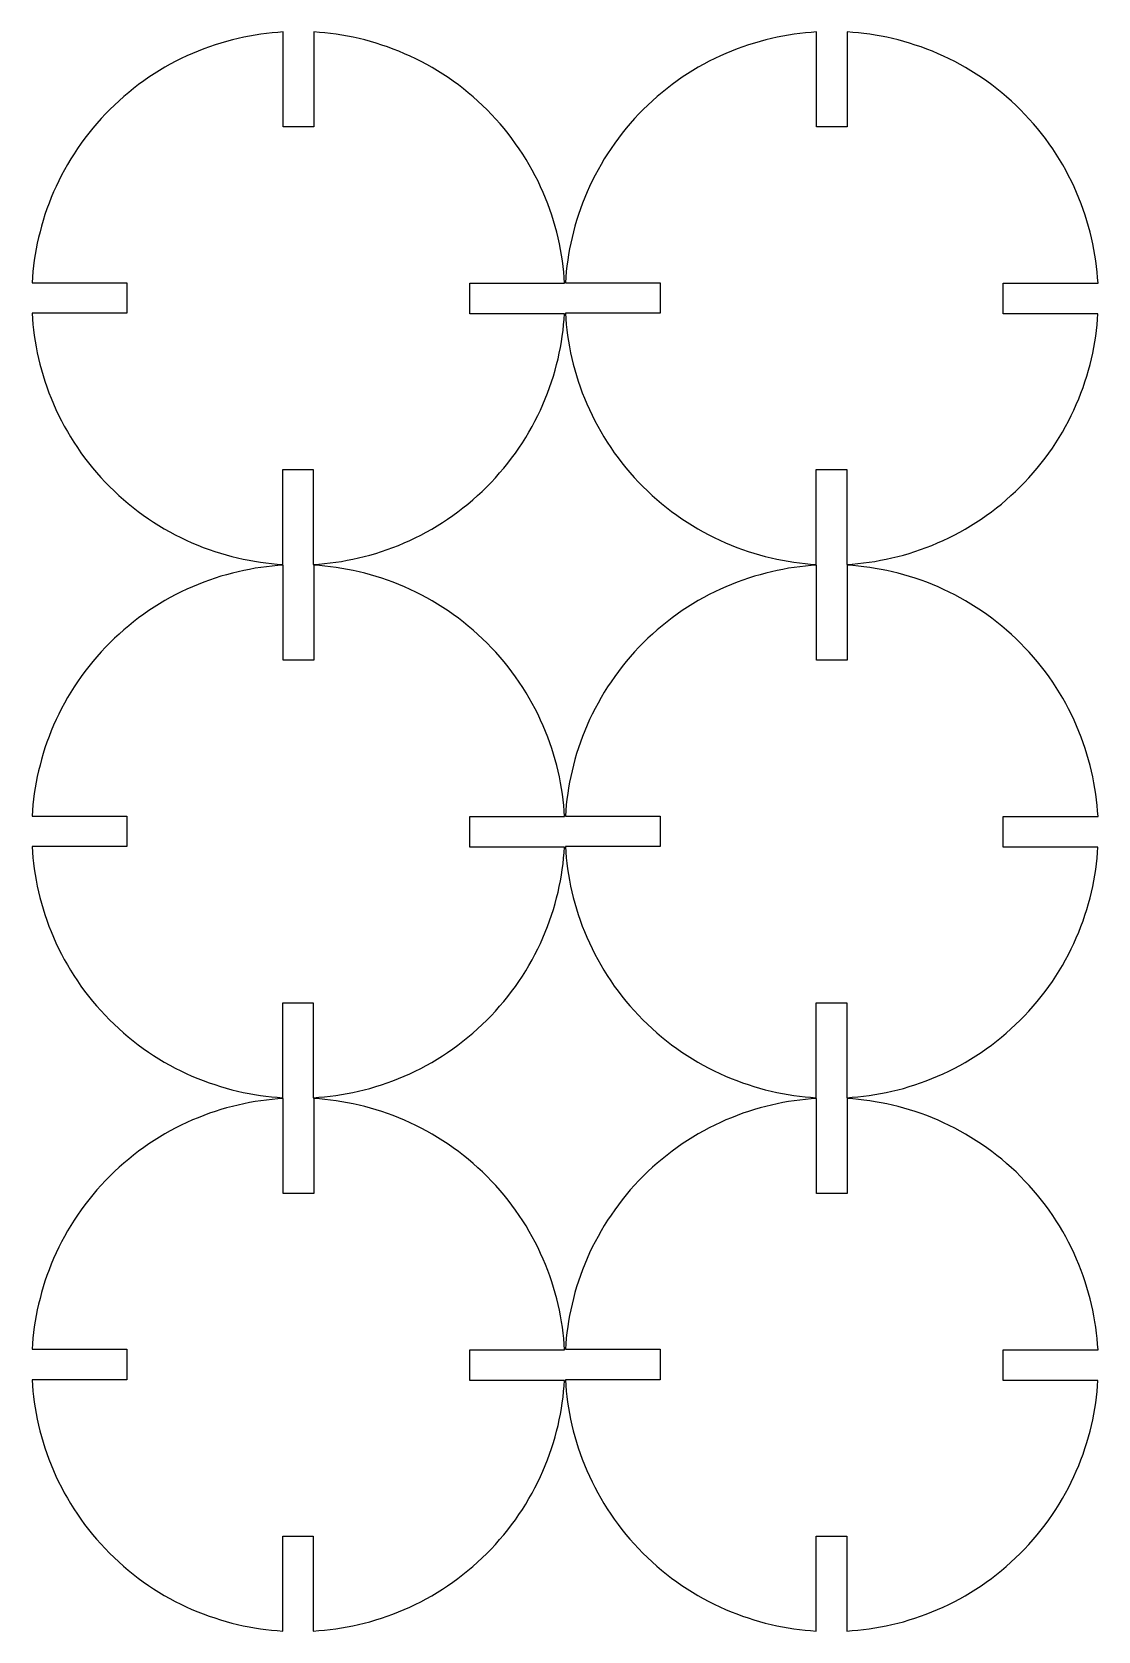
# Model space of a CAD drawing. Header units: millimetres. Extents: x -268 to 668, y -32 to 250.
# Drawn here: x 443.8 to 555.7, y 80 to 247.9 of the extents above; entities that cross this region are included whole.
import ezdxf

# ---------------------------------------------------------------- set-up
doc = ezdxf.new("R2010")
doc.units = ezdxf.units.MM
doc.header["$MEASUREMENT"] = 0
doc.layers.add('CIRCLE', color=2, linetype='Continuous')

msp = doc.modelspace()

# ---------------------------------------------------------------- linework, layer by layer
at = {"layer": 'CIRCLE'}
for points in [[(499.72, 218.36), (489.77, 218.36), (489.77, 221.57), (499.73, 221.57), (499.69, 222.16), (499.64, 222.74), (499.57, 223.33), (499.5, 223.93), (499.4, 224.52), (499.3, 225.12), (499.18, 225.72), (499.05, 226.32), (498.9, 226.92), (498.74, 227.52), (498.57, 228.12), (498.38, 228.72), (498.17, 229.32), (497.96, 229.91), (497.72, 230.51), (497.48, 231.1), (497.21, 231.69), (496.94, 232.27), (496.64, 232.86), (496.34, 233.43), (496.02, 234), (495.68, 234.57), (495.33, 235.12), (494.97, 235.67), (494.59, 236.22), (494.2, 236.75), (493.8, 237.28), (493.38, 237.8), (492.95, 238.31), (492.51, 238.81), (492.06, 239.29), (491.59, 239.77), (491.12, 240.24), (490.63, 240.69), (490.13, 241.14), (489.62, 241.57), (489.11, 241.98), (488.58, 242.39), (488.04, 242.78), (487.5, 243.16), (486.95, 243.52), (486.39, 243.87), (485.83, 244.21), (485.26, 244.53), (484.68, 244.84), (484.1, 245.13), (483.52, 245.41), (482.93, 245.67), (482.34, 245.92), (481.75, 246.16), (481.15, 246.38), (480.55, 246.58), (479.95, 246.77), (479.35, 246.95), (478.75, 247.11), (478.15, 247.26), (477.55, 247.39), (476.95, 247.51), (476.35, 247.62), (475.76, 247.71), (475.16, 247.79), (474.57, 247.85), (473.99, 247.91), (473.4, 247.95), (473.4, 237.99), (470.19, 237.99), (470.19, 247.95), (469.61, 247.91), (469.02, 247.86), (468.43, 247.79), (467.84, 247.72), (467.25, 247.63), (466.65, 247.52), (466.05, 247.4), (465.45, 247.27), (464.85, 247.12), (464.25, 246.96), (463.65, 246.79), (463.05, 246.6), (462.45, 246.4), (461.85, 246.18), (461.26, 245.94), (460.67, 245.7), (460.08, 245.43), (459.49, 245.16), (458.91, 244.87), (458.34, 244.56), (457.76, 244.24), (457.2, 243.9), (456.64, 243.55), (456.09, 243.19), (455.55, 242.81), (455.01, 242.42), (454.49, 242.02), (453.97, 241.6), (453.46, 241.17), (452.96, 240.73), (452.47, 240.28), (451.99, 239.81), (451.53, 239.34), (451.07, 238.85), (450.63, 238.35), (450.2, 237.84), (449.78, 237.33), (449.38, 236.8), (448.99, 236.27), (448.61, 235.72), (448.24, 235.17), (447.89, 234.62), (447.56, 234.05), (447.24, 233.48), (446.93, 232.91), (446.63, 232.33), (446.36, 231.74), (446.09, 231.15), (445.84, 230.56), (445.61, 229.97), (445.39, 229.37), (445.18, 228.77), (444.99, 228.17), (444.82, 227.57), (444.66, 226.97), (444.51, 226.37), (444.37, 225.77), (444.26, 225.17), (444.15, 224.57), (444.06, 223.98), (443.98, 223.38), (443.91, 222.79), (443.86, 222.21), (443.82, 221.62), (453.77, 221.62), (453.77, 218.41), (443.82, 218.41), (443.86, 217.83), (443.91, 217.24), (443.97, 216.66), (444.05, 216.06), (444.14, 215.47), (444.25, 214.87), (444.36, 214.27), (444.5, 213.67), (444.64, 213.07), (444.8, 212.47), (444.98, 211.87), (445.17, 211.27), (445.37, 210.67), (445.59, 210.07), (445.82, 209.48), (446.07, 208.89), (446.33, 208.3), (446.61, 207.71), (446.9, 207.13), (447.21, 206.56), (447.53, 205.99), (447.86, 205.42), (448.21, 204.86), (448.58, 204.31), (448.95, 203.77), (449.34, 203.23), (449.75, 202.71), (450.16, 202.19), (450.59, 201.68), (451.03, 201.18), (451.49, 200.69), (451.95, 200.22), (452.43, 199.75), (452.92, 199.29), (453.41, 198.85), (453.92, 198.42), (454.44, 198), (454.97, 197.6), (455.5, 197.21), (456.04, 196.83), (456.59, 196.47), (457.15, 196.11), (457.71, 195.78), (458.28, 195.46), (458.86, 195.15), (459.44, 194.86), (460.02, 194.58), (460.61, 194.31), (461.21, 194.06), (461.8, 193.83), (462.4, 193.61), (463, 193.41), (463.6, 193.21), (464.2, 193.04), (464.8, 192.88), (465.4, 192.73), (466, 192.6), (466.6, 192.48), (467.19, 192.37), (467.79, 192.28), (468.38, 192.2), (468.97, 192.13), (469.56, 192.08), (470.14, 192.04), (470.14, 201.99), (473.35, 201.99), (473.35, 192.04), (473.93, 192.08), (474.52, 192.13), (475.11, 192.19), (475.7, 192.27), (476.3, 192.36), (476.9, 192.47), (477.49, 192.58), (478.09, 192.72), (478.7, 192.86), (479.3, 193.02), (479.9, 193.2), (480.5, 193.39), (481.1, 193.59), (481.69, 193.81), (482.29, 194.04), (482.88, 194.29), (483.47, 194.55), (484.05, 194.83), (484.63, 195.12), (485.21, 195.43), (485.78, 195.75), (486.34, 196.08), (486.9, 196.43), (487.45, 196.8), (488, 197.17), (488.53, 197.56), (489.06, 197.97), (489.58, 198.38), (490.09, 198.81), (490.58, 199.26), (491.07, 199.71), (491.55, 200.17), (492.02, 200.65), (492.47, 201.14), (492.91, 201.64), (493.34, 202.14), (493.76, 202.66), (494.17, 203.19), (494.56, 203.72), (494.94, 204.26), (495.3, 204.81), (495.65, 205.37), (495.99, 205.94), (496.31, 206.51), (496.62, 207.08), (496.91, 207.66), (497.19, 208.25), (497.45, 208.83), (497.7, 209.43), (497.94, 210.02), (498.16, 210.62), (498.36, 211.22), (498.55, 211.82), (498.73, 212.42), (498.89, 213.02), (499.04, 213.62), (499.17, 214.22), (499.29, 214.82), (499.4, 215.41), (499.49, 216.01), (499.57, 216.6), (499.63, 217.19), (499.68, 217.78)], [(555.72, 218.36), (545.77, 218.36), (545.77, 221.57), (555.73, 221.57), (555.69, 222.16), (555.64, 222.74), (555.57, 223.33), (555.5, 223.93), (555.4, 224.52), (555.3, 225.12), (555.18, 225.72), (555.05, 226.32), (554.9, 226.92), (554.74, 227.52), (554.57, 228.12), (554.38, 228.72), (554.17, 229.32), (553.96, 229.91), (553.72, 230.51), (553.48, 231.1), (553.21, 231.69), (552.94, 232.27), (552.64, 232.86), (552.34, 233.43), (552.02, 234), (551.68, 234.57), (551.33, 235.12), (550.97, 235.67), (550.59, 236.22), (550.2, 236.75), (549.8, 237.28), (549.38, 237.8), (548.95, 238.31), (548.51, 238.81), (548.06, 239.29), (547.59, 239.77), (547.12, 240.24), (546.63, 240.69), (546.13, 241.14), (545.62, 241.57), (545.11, 241.98), (544.58, 242.39), (544.04, 242.78), (543.5, 243.16), (542.95, 243.52), (542.39, 243.87), (541.83, 244.21), (541.26, 244.53), (540.68, 244.84), (540.1, 245.13), (539.52, 245.41), (538.93, 245.67), (538.34, 245.92), (537.75, 246.16), (537.15, 246.38), (536.55, 246.58), (535.95, 246.77), (535.35, 246.95), (534.75, 247.11), (534.15, 247.26), (533.55, 247.39), (532.95, 247.51), (532.35, 247.62), (531.76, 247.71), (531.16, 247.79), (530.57, 247.85), (529.99, 247.91), (529.4, 247.95), (529.4, 237.99), (526.19, 237.99), (526.19, 247.95), (525.61, 247.91), (525.02, 247.86), (524.43, 247.79), (523.84, 247.72), (523.25, 247.63), (522.65, 247.52), (522.05, 247.4), (521.45, 247.27), (520.85, 247.12), (520.25, 246.96), (519.65, 246.79), (519.05, 246.6), (518.45, 246.4), (517.85, 246.18), (517.26, 245.94), (516.67, 245.7), (516.08, 245.43), (515.49, 245.16), (514.91, 244.87), (514.34, 244.56), (513.76, 244.24), (513.2, 243.9), (512.64, 243.55), (512.09, 243.19), (511.55, 242.81), (511.01, 242.42), (510.49, 242.02), (509.97, 241.6), (509.46, 241.17), (508.96, 240.73), (508.47, 240.28), (507.99, 239.81), (507.53, 239.34), (507.07, 238.85), (506.63, 238.35), (506.2, 237.84), (505.78, 237.33), (505.38, 236.8), (504.99, 236.27), (504.61, 235.72), (504.24, 235.17), (503.89, 234.62), (503.56, 234.05), (503.24, 233.48), (502.93, 232.91), (502.63, 232.33), (502.36, 231.74), (502.09, 231.15), (501.84, 230.56), (501.61, 229.97), (501.39, 229.37), (501.18, 228.77), (500.99, 228.17), (500.82, 227.57), (500.66, 226.97), (500.51, 226.37), (500.37, 225.77), (500.26, 225.17), (500.15, 224.57), (500.06, 223.98), (499.98, 223.38), (499.91, 222.79), (499.86, 222.21), (499.82, 221.62), (509.77, 221.62), (509.77, 218.41), (499.82, 218.41), (499.86, 217.83), (499.91, 217.24), (499.97, 216.66), (500.05, 216.06), (500.14, 215.47), (500.25, 214.87), (500.36, 214.27), (500.5, 213.67), (500.64, 213.07), (500.8, 212.47), (500.98, 211.87), (501.17, 211.27), (501.37, 210.67), (501.59, 210.07), (501.82, 209.48), (502.07, 208.89), (502.33, 208.3), (502.61, 207.71), (502.9, 207.13), (503.21, 206.56), (503.53, 205.99), (503.86, 205.42), (504.21, 204.86), (504.58, 204.31), (504.95, 203.77), (505.34, 203.23), (505.75, 202.71), (506.16, 202.19), (506.59, 201.68), (507.03, 201.18), (507.49, 200.69), (507.95, 200.22), (508.43, 199.75), (508.92, 199.29), (509.41, 198.85), (509.92, 198.42), (510.44, 198), (510.97, 197.6), (511.5, 197.21), (512.04, 196.83), (512.59, 196.47), (513.15, 196.11), (513.71, 195.78), (514.28, 195.46), (514.86, 195.15), (515.44, 194.86), (516.02, 194.58), (516.61, 194.31), (517.21, 194.06), (517.8, 193.83), (518.4, 193.61), (519, 193.41), (519.6, 193.21), (520.2, 193.04), (520.8, 192.88), (521.4, 192.73), (522, 192.6), (522.6, 192.48), (523.19, 192.37), (523.79, 192.28), (524.38, 192.2), (524.97, 192.13), (525.56, 192.08), (526.14, 192.04), (526.14, 201.99), (529.35, 201.99), (529.35, 192.04), (529.93, 192.08), (530.52, 192.13), (531.11, 192.19), (531.7, 192.27), (532.3, 192.36), (532.9, 192.47), (533.49, 192.58), (534.09, 192.72), (534.7, 192.86), (535.3, 193.02), (535.9, 193.2), (536.5, 193.39), (537.1, 193.59), (537.69, 193.81), (538.29, 194.04), (538.88, 194.29), (539.47, 194.55), (540.05, 194.83), (540.63, 195.12), (541.21, 195.43), (541.78, 195.75), (542.34, 196.08), (542.9, 196.43), (543.45, 196.8), (544, 197.17), (544.53, 197.56), (545.06, 197.97), (545.58, 198.38), (546.09, 198.81), (546.58, 199.26), (547.07, 199.71), (547.55, 200.17), (548.02, 200.65), (548.47, 201.14), (548.91, 201.64), (549.34, 202.14), (549.76, 202.66), (550.17, 203.19), (550.56, 203.72), (550.94, 204.26), (551.3, 204.81), (551.65, 205.37), (551.99, 205.94), (552.31, 206.51), (552.62, 207.08), (552.91, 207.66), (553.19, 208.25), (553.45, 208.83), (553.7, 209.43), (553.94, 210.02), (554.16, 210.62), (554.36, 211.22), (554.55, 211.82), (554.73, 212.42), (554.89, 213.02), (555.04, 213.62), (555.17, 214.22), (555.29, 214.82), (555.4, 215.41), (555.49, 216.01), (555.57, 216.6), (555.63, 217.19), (555.68, 217.78)], [(499.72, 162.36), (489.77, 162.36), (489.77, 165.57), (499.73, 165.57), (499.69, 166.16), (499.64, 166.74), (499.57, 167.33), (499.5, 167.93), (499.4, 168.52), (499.3, 169.12), (499.18, 169.72), (499.05, 170.32), (498.9, 170.92), (498.74, 171.52), (498.57, 172.12), (498.38, 172.72), (498.17, 173.32), (497.96, 173.91), (497.72, 174.51), (497.48, 175.1), (497.21, 175.69), (496.94, 176.27), (496.64, 176.86), (496.34, 177.43), (496.02, 178), (495.68, 178.57), (495.33, 179.12), (494.97, 179.67), (494.59, 180.22), (494.2, 180.75), (493.8, 181.28), (493.38, 181.8), (492.95, 182.31), (492.51, 182.81), (492.06, 183.29), (491.59, 183.77), (491.12, 184.24), (490.63, 184.69), (490.13, 185.14), (489.62, 185.57), (489.11, 185.98), (488.58, 186.39), (488.04, 186.78), (487.5, 187.16), (486.95, 187.52), (486.39, 187.87), (485.83, 188.21), (485.26, 188.53), (484.68, 188.84), (484.1, 189.13), (483.52, 189.41), (482.93, 189.67), (482.34, 189.92), (481.75, 190.16), (481.15, 190.38), (480.55, 190.58), (479.95, 190.77), (479.35, 190.95), (478.75, 191.11), (478.15, 191.26), (477.55, 191.39), (476.95, 191.51), (476.35, 191.62), (475.76, 191.71), (475.16, 191.79), (474.57, 191.85), (473.99, 191.91), (473.4, 191.95), (473.4, 181.99), (470.19, 181.99), (470.19, 191.95), (469.61, 191.91), (469.02, 191.86), (468.43, 191.79), (467.84, 191.72), (467.25, 191.63), (466.65, 191.52), (466.05, 191.4), (465.45, 191.27), (464.85, 191.12), (464.25, 190.96), (463.65, 190.79), (463.05, 190.6), (462.45, 190.4), (461.85, 190.18), (461.26, 189.94), (460.67, 189.7), (460.08, 189.43), (459.49, 189.16), (458.91, 188.87), (458.34, 188.56), (457.76, 188.24), (457.2, 187.9), (456.64, 187.55), (456.09, 187.19), (455.55, 186.81), (455.01, 186.42), (454.49, 186.02), (453.97, 185.6), (453.46, 185.17), (452.96, 184.73), (452.47, 184.28), (451.99, 183.81), (451.53, 183.34), (451.07, 182.85), (450.63, 182.35), (450.2, 181.84), (449.78, 181.33), (449.38, 180.8), (448.99, 180.27), (448.61, 179.72), (448.24, 179.17), (447.89, 178.62), (447.56, 178.05), (447.24, 177.48), (446.93, 176.91), (446.63, 176.33), (446.36, 175.74), (446.09, 175.15), (445.84, 174.56), (445.61, 173.97), (445.39, 173.37), (445.18, 172.77), (444.99, 172.17), (444.82, 171.57), (444.66, 170.97), (444.51, 170.37), (444.37, 169.77), (444.26, 169.17), (444.15, 168.57), (444.06, 167.98), (443.98, 167.38), (443.91, 166.79), (443.86, 166.21), (443.82, 165.62), (453.77, 165.62), (453.77, 162.41), (443.82, 162.41), (443.86, 161.83), (443.91, 161.24), (443.97, 160.66), (444.05, 160.06), (444.14, 159.47), (444.25, 158.87), (444.36, 158.27), (444.5, 157.67), (444.64, 157.07), (444.8, 156.47), (444.98, 155.87), (445.17, 155.27), (445.37, 154.67), (445.59, 154.07), (445.82, 153.48), (446.07, 152.89), (446.33, 152.3), (446.61, 151.71), (446.9, 151.13), (447.21, 150.56), (447.53, 149.99), (447.86, 149.42), (448.21, 148.86), (448.58, 148.31), (448.95, 147.77), (449.34, 147.23), (449.75, 146.71), (450.16, 146.19), (450.59, 145.68), (451.03, 145.18), (451.49, 144.69), (451.95, 144.22), (452.43, 143.75), (452.92, 143.29), (453.41, 142.85), (453.92, 142.42), (454.44, 142), (454.97, 141.6), (455.5, 141.21), (456.04, 140.83), (456.59, 140.47), (457.15, 140.11), (457.71, 139.78), (458.28, 139.46), (458.86, 139.15), (459.44, 138.86), (460.02, 138.58), (460.61, 138.31), (461.21, 138.06), (461.8, 137.83), (462.4, 137.61), (463, 137.41), (463.6, 137.21), (464.2, 137.04), (464.8, 136.88), (465.4, 136.73), (466, 136.6), (466.6, 136.48), (467.19, 136.37), (467.79, 136.28), (468.38, 136.2), (468.97, 136.13), (469.56, 136.08), (470.14, 136.04), (470.14, 145.99), (473.35, 145.99), (473.35, 136.04), (473.93, 136.08), (474.52, 136.13), (475.11, 136.19), (475.7, 136.27), (476.3, 136.36), (476.9, 136.47), (477.49, 136.58), (478.09, 136.72), (478.7, 136.86), (479.3, 137.02), (479.9, 137.2), (480.5, 137.39), (481.1, 137.59), (481.69, 137.81), (482.29, 138.04), (482.88, 138.29), (483.47, 138.55), (484.05, 138.83), (484.63, 139.12), (485.21, 139.43), (485.78, 139.75), (486.34, 140.08), (486.9, 140.43), (487.45, 140.8), (488, 141.17), (488.53, 141.56), (489.06, 141.97), (489.58, 142.38), (490.09, 142.81), (490.58, 143.26), (491.07, 143.71), (491.55, 144.17), (492.02, 144.65), (492.47, 145.14), (492.91, 145.64), (493.34, 146.14), (493.76, 146.66), (494.17, 147.19), (494.56, 147.72), (494.94, 148.26), (495.3, 148.81), (495.65, 149.37), (495.99, 149.94), (496.31, 150.51), (496.62, 151.08), (496.91, 151.66), (497.19, 152.25), (497.45, 152.83), (497.7, 153.43), (497.94, 154.02), (498.16, 154.62), (498.36, 155.22), (498.55, 155.82), (498.73, 156.42), (498.89, 157.02), (499.04, 157.62), (499.17, 158.22), (499.29, 158.82), (499.4, 159.41), (499.49, 160.01), (499.57, 160.6), (499.63, 161.19), (499.68, 161.78)], [(555.72, 162.36), (545.77, 162.36), (545.77, 165.57), (555.73, 165.57), (555.69, 166.16), (555.64, 166.74), (555.57, 167.33), (555.5, 167.93), (555.4, 168.52), (555.3, 169.12), (555.18, 169.72), (555.05, 170.32), (554.9, 170.92), (554.74, 171.52), (554.57, 172.12), (554.38, 172.72), (554.17, 173.32), (553.96, 173.91), (553.72, 174.51), (553.48, 175.1), (553.21, 175.69), (552.94, 176.27), (552.64, 176.86), (552.34, 177.43), (552.02, 178), (551.68, 178.57), (551.33, 179.12), (550.97, 179.67), (550.59, 180.22), (550.2, 180.75), (549.8, 181.28), (549.38, 181.8), (548.95, 182.31), (548.51, 182.81), (548.06, 183.29), (547.59, 183.77), (547.12, 184.24), (546.63, 184.69), (546.13, 185.14), (545.62, 185.57), (545.11, 185.98), (544.58, 186.39), (544.04, 186.78), (543.5, 187.16), (542.95, 187.52), (542.39, 187.87), (541.83, 188.21), (541.26, 188.53), (540.68, 188.84), (540.1, 189.13), (539.52, 189.41), (538.93, 189.67), (538.34, 189.92), (537.75, 190.16), (537.15, 190.38), (536.55, 190.58), (535.95, 190.77), (535.35, 190.95), (534.75, 191.11), (534.15, 191.26), (533.55, 191.39), (532.95, 191.51), (532.35, 191.62), (531.76, 191.71), (531.16, 191.79), (530.57, 191.85), (529.99, 191.91), (529.4, 191.95), (529.4, 181.99), (526.19, 181.99), (526.19, 191.95), (525.61, 191.91), (525.02, 191.86), (524.43, 191.79), (523.84, 191.72), (523.25, 191.63), (522.65, 191.52), (522.05, 191.4), (521.45, 191.27), (520.85, 191.12), (520.25, 190.96), (519.65, 190.79), (519.05, 190.6), (518.45, 190.4), (517.85, 190.18), (517.26, 189.94), (516.67, 189.7), (516.08, 189.43), (515.49, 189.16), (514.91, 188.87), (514.34, 188.56), (513.76, 188.24), (513.2, 187.9), (512.64, 187.55), (512.09, 187.19), (511.55, 186.81), (511.01, 186.42), (510.49, 186.02), (509.97, 185.6), (509.46, 185.17), (508.96, 184.73), (508.47, 184.28), (507.99, 183.81), (507.53, 183.34), (507.07, 182.85), (506.63, 182.35), (506.2, 181.84), (505.78, 181.33), (505.38, 180.8), (504.99, 180.27), (504.61, 179.72), (504.24, 179.17), (503.89, 178.62), (503.56, 178.05), (503.24, 177.48), (502.93, 176.91), (502.63, 176.33), (502.36, 175.74), (502.09, 175.15), (501.84, 174.56), (501.61, 173.97), (501.39, 173.37), (501.18, 172.77), (500.99, 172.17), (500.82, 171.57), (500.66, 170.97), (500.51, 170.37), (500.37, 169.77), (500.26, 169.17), (500.15, 168.57), (500.06, 167.98), (499.98, 167.38), (499.91, 166.79), (499.86, 166.21), (499.82, 165.62), (509.77, 165.62), (509.77, 162.41), (499.82, 162.41), (499.86, 161.83), (499.91, 161.24), (499.97, 160.66), (500.05, 160.06), (500.14, 159.47), (500.25, 158.87), (500.36, 158.27), (500.5, 157.67), (500.64, 157.07), (500.8, 156.47), (500.98, 155.87), (501.17, 155.27), (501.37, 154.67), (501.59, 154.07), (501.82, 153.48), (502.07, 152.89), (502.33, 152.3), (502.61, 151.71), (502.9, 151.13), (503.21, 150.56), (503.53, 149.99), (503.86, 149.42), (504.21, 148.86), (504.58, 148.31), (504.95, 147.77), (505.34, 147.23), (505.75, 146.71), (506.16, 146.19), (506.59, 145.68), (507.03, 145.18), (507.49, 144.69), (507.95, 144.22), (508.43, 143.75), (508.92, 143.29), (509.41, 142.85), (509.92, 142.42), (510.44, 142), (510.97, 141.6), (511.5, 141.21), (512.04, 140.83), (512.59, 140.47), (513.15, 140.11), (513.71, 139.78), (514.28, 139.46), (514.86, 139.15), (515.44, 138.86), (516.02, 138.58), (516.61, 138.31), (517.21, 138.06), (517.8, 137.83), (518.4, 137.61), (519, 137.41), (519.6, 137.21), (520.2, 137.04), (520.8, 136.88), (521.4, 136.73), (522, 136.6), (522.6, 136.48), (523.19, 136.37), (523.79, 136.28), (524.38, 136.2), (524.97, 136.13), (525.56, 136.08), (526.14, 136.04), (526.14, 145.99), (529.35, 145.99), (529.35, 136.04), (529.93, 136.08), (530.52, 136.13), (531.11, 136.19), (531.7, 136.27), (532.3, 136.36), (532.9, 136.47), (533.49, 136.58), (534.09, 136.72), (534.7, 136.86), (535.3, 137.02), (535.9, 137.2), (536.5, 137.39), (537.1, 137.59), (537.69, 137.81), (538.29, 138.04), (538.88, 138.29), (539.47, 138.55), (540.05, 138.83), (540.63, 139.12), (541.21, 139.43), (541.78, 139.75), (542.34, 140.08), (542.9, 140.43), (543.45, 140.8), (544, 141.17), (544.53, 141.56), (545.06, 141.97), (545.58, 142.38), (546.09, 142.81), (546.58, 143.26), (547.07, 143.71), (547.55, 144.17), (548.02, 144.65), (548.47, 145.14), (548.91, 145.64), (549.34, 146.14), (549.76, 146.66), (550.17, 147.19), (550.56, 147.72), (550.94, 148.26), (551.3, 148.81), (551.65, 149.37), (551.99, 149.94), (552.31, 150.51), (552.62, 151.08), (552.91, 151.66), (553.19, 152.25), (553.45, 152.83), (553.7, 153.43), (553.94, 154.02), (554.16, 154.62), (554.36, 155.22), (554.55, 155.82), (554.73, 156.42), (554.89, 157.02), (555.04, 157.62), (555.17, 158.22), (555.29, 158.82), (555.4, 159.41), (555.49, 160.01), (555.57, 160.6), (555.63, 161.19), (555.68, 161.78)], [(499.72, 106.36), (489.77, 106.36), (489.77, 109.57), (499.73, 109.57), (499.69, 110.16), (499.64, 110.74), (499.57, 111.33), (499.5, 111.93), (499.4, 112.52), (499.3, 113.12), (499.18, 113.72), (499.05, 114.32), (498.9, 114.92), (498.74, 115.52), (498.57, 116.12), (498.38, 116.72), (498.17, 117.32), (497.96, 117.91), (497.72, 118.51), (497.48, 119.1), (497.21, 119.69), (496.94, 120.27), (496.64, 120.86), (496.34, 121.43), (496.02, 122), (495.68, 122.57), (495.33, 123.12), (494.97, 123.67), (494.59, 124.22), (494.2, 124.75), (493.8, 125.28), (493.38, 125.8), (492.95, 126.31), (492.51, 126.81), (492.06, 127.29), (491.59, 127.77), (491.12, 128.24), (490.63, 128.69), (490.13, 129.14), (489.62, 129.57), (489.11, 129.98), (488.58, 130.39), (488.04, 130.78), (487.5, 131.16), (486.95, 131.52), (486.39, 131.87), (485.83, 132.21), (485.26, 132.53), (484.68, 132.84), (484.1, 133.13), (483.52, 133.41), (482.93, 133.67), (482.34, 133.92), (481.75, 134.16), (481.15, 134.38), (480.55, 134.58), (479.95, 134.77), (479.35, 134.95), (478.75, 135.11), (478.15, 135.26), (477.55, 135.39), (476.95, 135.51), (476.35, 135.62), (475.76, 135.71), (475.16, 135.79), (474.57, 135.85), (473.99, 135.91), (473.4, 135.95), (473.4, 125.99), (470.19, 125.99), (470.19, 135.95), (469.61, 135.91), (469.02, 135.86), (468.43, 135.79), (467.84, 135.72), (467.25, 135.63), (466.65, 135.52), (466.05, 135.4), (465.45, 135.27), (464.85, 135.12), (464.25, 134.96), (463.65, 134.79), (463.05, 134.6), (462.45, 134.4), (461.85, 134.18), (461.26, 133.94), (460.67, 133.7), (460.08, 133.43), (459.49, 133.16), (458.91, 132.87), (458.34, 132.56), (457.76, 132.24), (457.2, 131.9), (456.64, 131.55), (456.09, 131.19), (455.55, 130.81), (455.01, 130.42), (454.49, 130.02), (453.97, 129.6), (453.46, 129.17), (452.96, 128.73), (452.47, 128.28), (451.99, 127.81), (451.53, 127.34), (451.07, 126.85), (450.63, 126.35), (450.2, 125.84), (449.78, 125.33), (449.38, 124.8), (448.99, 124.27), (448.61, 123.72), (448.24, 123.17), (447.89, 122.62), (447.56, 122.05), (447.24, 121.48), (446.93, 120.91), (446.63, 120.33), (446.36, 119.74), (446.09, 119.15), (445.84, 118.56), (445.61, 117.97), (445.39, 117.37), (445.18, 116.77), (444.99, 116.17), (444.82, 115.57), (444.66, 114.97), (444.51, 114.37), (444.37, 113.77), (444.26, 113.17), (444.15, 112.57), (444.06, 111.98), (443.98, 111.38), (443.91, 110.79), (443.86, 110.21), (443.82, 109.62), (453.77, 109.62), (453.77, 106.41), (443.82, 106.41), (443.86, 105.83), (443.91, 105.24), (443.97, 104.66), (444.05, 104.06), (444.14, 103.47), (444.25, 102.87), (444.36, 102.27), (444.5, 101.67), (444.64, 101.07), (444.8, 100.47), (444.98, 99.87), (445.17, 99.27), (445.37, 98.67), (445.59, 98.07), (445.82, 97.48), (446.07, 96.89), (446.33, 96.3), (446.61, 95.71), (446.9, 95.13), (447.21, 94.56), (447.53, 93.99), (447.86, 93.42), (448.21, 92.86), (448.58, 92.31), (448.95, 91.77), (449.34, 91.23), (449.75, 90.71), (450.16, 90.19), (450.59, 89.68), (451.03, 89.18), (451.49, 88.69), (451.95, 88.22), (452.43, 87.75), (452.92, 87.29), (453.41, 86.85), (453.92, 86.42), (454.44, 86), (454.97, 85.6), (455.5, 85.21), (456.04, 84.83), (456.59, 84.47), (457.15, 84.11), (457.71, 83.78), (458.28, 83.46), (458.86, 83.15), (459.44, 82.86), (460.02, 82.58), (460.61, 82.31), (461.21, 82.06), (461.8, 81.83), (462.4, 81.61), (463, 81.41), (463.6, 81.21), (464.2, 81.04), (464.8, 80.88), (465.4, 80.73), (466, 80.6), (466.6, 80.48), (467.19, 80.37), (467.79, 80.28), (468.38, 80.2), (468.97, 80.13), (469.56, 80.08), (470.14, 80.04), (470.14, 89.99), (473.35, 89.99), (473.35, 80.04), (473.93, 80.08), (474.52, 80.13), (475.11, 80.19), (475.7, 80.27), (476.3, 80.36), (476.9, 80.47), (477.49, 80.58), (478.09, 80.72), (478.7, 80.86), (479.3, 81.02), (479.9, 81.2), (480.5, 81.39), (481.1, 81.59), (481.69, 81.81), (482.29, 82.04), (482.88, 82.29), (483.47, 82.55), (484.05, 82.83), (484.63, 83.12), (485.21, 83.43), (485.78, 83.75), (486.34, 84.08), (486.9, 84.43), (487.45, 84.8), (488, 85.17), (488.53, 85.56), (489.06, 85.97), (489.58, 86.38), (490.09, 86.81), (490.58, 87.26), (491.07, 87.71), (491.55, 88.17), (492.02, 88.65), (492.47, 89.14), (492.91, 89.64), (493.34, 90.14), (493.76, 90.66), (494.17, 91.19), (494.56, 91.72), (494.94, 92.26), (495.3, 92.81), (495.65, 93.37), (495.99, 93.94), (496.31, 94.51), (496.62, 95.08), (496.91, 95.66), (497.19, 96.25), (497.45, 96.83), (497.7, 97.43), (497.94, 98.02), (498.16, 98.62), (498.36, 99.22), (498.55, 99.82), (498.73, 100.42), (498.89, 101.02), (499.04, 101.62), (499.17, 102.22), (499.29, 102.82), (499.4, 103.41), (499.49, 104.01), (499.57, 104.6), (499.63, 105.19), (499.68, 105.78)], [(555.72, 106.36), (545.77, 106.36), (545.77, 109.57), (555.73, 109.57), (555.69, 110.16), (555.64, 110.74), (555.57, 111.33), (555.5, 111.93), (555.4, 112.52), (555.3, 113.12), (555.18, 113.72), (555.05, 114.32), (554.9, 114.92), (554.74, 115.52), (554.57, 116.12), (554.38, 116.72), (554.17, 117.32), (553.96, 117.91), (553.72, 118.51), (553.48, 119.1), (553.21, 119.69), (552.94, 120.27), (552.64, 120.86), (552.34, 121.43), (552.02, 122), (551.68, 122.57), (551.33, 123.12), (550.97, 123.67), (550.59, 124.22), (550.2, 124.75), (549.8, 125.28), (549.38, 125.8), (548.95, 126.31), (548.51, 126.81), (548.06, 127.29), (547.59, 127.77), (547.12, 128.24), (546.63, 128.69), (546.13, 129.14), (545.62, 129.57), (545.11, 129.98), (544.58, 130.39), (544.04, 130.78), (543.5, 131.16), (542.95, 131.52), (542.39, 131.87), (541.83, 132.21), (541.26, 132.53), (540.68, 132.84), (540.1, 133.13), (539.52, 133.41), (538.93, 133.67), (538.34, 133.92), (537.75, 134.16), (537.15, 134.38), (536.55, 134.58), (535.95, 134.77), (535.35, 134.95), (534.75, 135.11), (534.15, 135.26), (533.55, 135.39), (532.95, 135.51), (532.35, 135.62), (531.76, 135.71), (531.16, 135.79), (530.57, 135.85), (529.99, 135.91), (529.4, 135.95), (529.4, 125.99), (526.19, 125.99), (526.19, 135.95), (525.61, 135.91), (525.02, 135.86), (524.43, 135.79), (523.84, 135.72), (523.25, 135.63), (522.65, 135.52), (522.05, 135.4), (521.45, 135.27), (520.85, 135.12), (520.25, 134.96), (519.65, 134.79), (519.05, 134.6), (518.45, 134.4), (517.85, 134.18), (517.26, 133.94), (516.67, 133.7), (516.08, 133.43), (515.49, 133.16), (514.91, 132.87), (514.34, 132.56), (513.76, 132.24), (513.2, 131.9), (512.64, 131.55), (512.09, 131.19), (511.55, 130.81), (511.01, 130.42), (510.49, 130.02), (509.97, 129.6), (509.46, 129.17), (508.96, 128.73), (508.47, 128.28), (507.99, 127.81), (507.53, 127.34), (507.07, 126.85), (506.63, 126.35), (506.2, 125.84), (505.78, 125.33), (505.38, 124.8), (504.99, 124.27), (504.61, 123.72), (504.24, 123.17), (503.89, 122.62), (503.56, 122.05), (503.24, 121.48), (502.93, 120.91), (502.63, 120.33), (502.36, 119.74), (502.09, 119.15), (501.84, 118.56), (501.61, 117.97), (501.39, 117.37), (501.18, 116.77), (500.99, 116.17), (500.82, 115.57), (500.66, 114.97), (500.51, 114.37), (500.37, 113.77), (500.26, 113.17), (500.15, 112.57), (500.06, 111.98), (499.98, 111.38), (499.91, 110.79), (499.86, 110.21), (499.82, 109.62), (509.77, 109.62), (509.77, 106.41), (499.82, 106.41), (499.86, 105.83), (499.91, 105.24), (499.97, 104.66), (500.05, 104.06), (500.14, 103.47), (500.25, 102.87), (500.36, 102.27), (500.5, 101.67), (500.64, 101.07), (500.8, 100.47), (500.98, 99.87), (501.17, 99.27), (501.37, 98.67), (501.59, 98.07), (501.82, 97.48), (502.07, 96.89), (502.33, 96.3), (502.61, 95.71), (502.9, 95.13), (503.21, 94.56), (503.53, 93.99), (503.86, 93.42), (504.21, 92.86), (504.58, 92.31), (504.95, 91.77), (505.34, 91.23), (505.75, 90.71), (506.16, 90.19), (506.59, 89.68), (507.03, 89.18), (507.49, 88.69), (507.95, 88.22), (508.43, 87.75), (508.92, 87.29), (509.41, 86.85), (509.92, 86.42), (510.44, 86), (510.97, 85.6), (511.5, 85.21), (512.04, 84.83), (512.59, 84.47), (513.15, 84.11), (513.71, 83.78), (514.28, 83.46), (514.86, 83.15), (515.44, 82.86), (516.02, 82.58), (516.61, 82.31), (517.21, 82.06), (517.8, 81.83), (518.4, 81.61), (519, 81.41), (519.6, 81.21), (520.2, 81.04), (520.8, 80.88), (521.4, 80.73), (522, 80.6), (522.6, 80.48), (523.19, 80.37), (523.79, 80.28), (524.38, 80.2), (524.97, 80.13), (525.56, 80.08), (526.14, 80.04), (526.14, 89.99), (529.35, 89.99), (529.35, 80.04), (529.93, 80.08), (530.52, 80.13), (531.11, 80.19), (531.7, 80.27), (532.3, 80.36), (532.9, 80.47), (533.49, 80.58), (534.09, 80.72), (534.7, 80.86), (535.3, 81.02), (535.9, 81.2), (536.5, 81.39), (537.1, 81.59), (537.69, 81.81), (538.29, 82.04), (538.88, 82.29), (539.47, 82.55), (540.05, 82.83), (540.63, 83.12), (541.21, 83.43), (541.78, 83.75), (542.34, 84.08), (542.9, 84.43), (543.45, 84.8), (544, 85.17), (544.53, 85.56), (545.06, 85.97), (545.58, 86.38), (546.09, 86.81), (546.58, 87.26), (547.07, 87.71), (547.55, 88.17), (548.02, 88.65), (548.47, 89.14), (548.91, 89.64), (549.34, 90.14), (549.76, 90.66), (550.17, 91.19), (550.56, 91.72), (550.94, 92.26), (551.3, 92.81), (551.65, 93.37), (551.99, 93.94), (552.31, 94.51), (552.62, 95.08), (552.91, 95.66), (553.19, 96.25), (553.45, 96.83), (553.7, 97.43), (553.94, 98.02), (554.16, 98.62), (554.36, 99.22), (554.55, 99.82), (554.73, 100.42), (554.89, 101.02), (555.04, 101.62), (555.17, 102.22), (555.29, 102.82), (555.4, 103.41), (555.49, 104.01), (555.57, 104.6), (555.63, 105.19), (555.68, 105.78)]]:
    msp.add_lwpolyline(points, close=True, dxfattribs=at)

doc.saveas('drawing.dxf')
